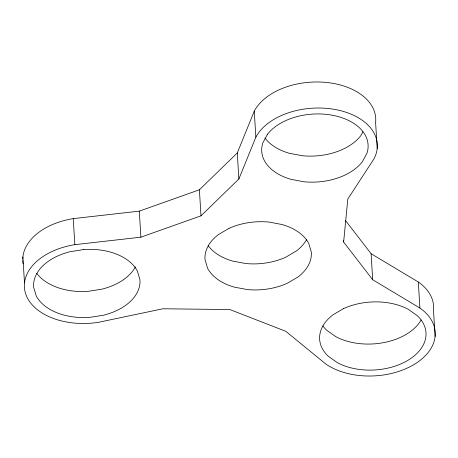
<?xml version="1.0" encoding="UTF-8"?>
<svg xmlns="http://www.w3.org/2000/svg" width="458" height="458" viewBox="0 0 458 458"><rect width="100%" height="100%" fill="white"/><g stroke="black" fill="none" stroke-linecap="round" stroke-linejoin="round"><path stroke-width="0.69" d="M419.906 308.045L372.692 279.746L343.632 242.053L347.817 199.007L373.957 158.897A62.511 39.926 -3.5 0 0 335.193 109.508A62.511 39.926 -3.5 0 0 255.856 137.188L238.87 178.981L200.988 215.833L140.881 237.181L74.831 244.658A62.511 39.926 -3.5 0 0 25.499 293.326A62.511 39.926 -3.5 0 0 98.739 322.26L162.939 308.766L229.864 309.562L285.798 331.306L325.712 363.938A62.511 39.926 -3.5 0 0 413.803 364.66A62.511 39.926 -3.5 0 0 419.906 308.045L418.314 282.008L371.1 253.709L345.509 220.516M22.763 258.999A62.511 39.926 -3.5 0 1 73.234 218.621L139.289 211.144L199.396 189.795L237.278 152.949L254.264 111.151A62.511 39.926 -3.5 0 1 325.724 82.383A62.511 39.926 -3.5 0 1 375.606 122.515L377.197 148.552M362.913 131.738L360.824 135.637A53.277 34.029 -3.5 0 1 302.457 155.749L289.341 153.293A53.277 34.029 -3.5 0 1 264.947 137.967M435.1 336.504L433.508 310.467A62.511 39.926 -3.5 0 0 418.314 282.008M371.1 253.709L372.692 279.746M343.546 240.645L343.632 242.053M254.264 111.151L255.856 137.188M237.278 152.949L238.87 178.981M199.396 189.795L200.988 215.833M139.289 211.144L140.881 237.181M73.234 218.621L74.831 244.658M22.9 256.915L24.492 282.947M23.1 263.882A62.511 39.926 -3.5 0 1 22.763 260.396M135.425 266.854A53.277 34.029 -3.5 0 1 101.836 289.181L88.188 291.328A53.277 34.029 -3.5 0 1 36.823 273.38M306.465 239.826A53.277 34.029 -3.5 0 1 296.257 251.041L285.729 257.224A53.277 34.029 -3.5 0 1 245.711 263.527L232.595 261.066A53.277 34.029 -3.5 0 1 208.201 245.74M421.114 319.999A53.277 34.029 -3.5 0 1 335.766 336.647L326.703 330.235A53.277 34.029 -3.5 0 1 322.85 325.913M267.392 134.412L262.806 142.976A53.277 34.029 -3.5 0 0 290.933 179.324L304.049 181.786A53.277 34.029 -3.5 0 0 362.421 161.674L367.001 153.109A53.277 34.029 -3.5 0 0 332.468 115.25A53.277 34.029 -3.5 0 0 267.392 134.412M229 228.37L218.472 234.559A53.277 34.029 -3.5 0 0 205.029 259.657L207.611 268.302A53.277 34.029 -3.5 0 0 234.187 287.103L247.303 289.565A53.277 34.029 -3.5 0 0 287.321 283.262L297.849 277.079A53.277 34.029 -3.5 0 0 311.297 251.98L308.709 243.335A53.277 34.029 -3.5 0 0 282.134 224.535L269.018 222.073A53.277 34.029 -3.5 0 0 229 228.37M343.649 308.549L333.121 314.732A53.277 34.029 -3.5 0 0 328.294 356.272L337.357 362.684A53.277 34.029 -3.5 0 0 407.534 360.555A53.277 34.029 -3.5 0 0 417.324 315.717L408.261 309.305A53.277 34.029 -3.5 0 0 343.649 308.549M83.785 249.553L70.137 251.7A53.277 34.029 -3.5 0 0 33.652 287.298L36.234 295.942A53.277 34.029 -3.5 0 0 89.779 317.365L103.428 315.219A53.277 34.029 -3.5 0 0 139.919 279.62L137.331 270.976A53.277 34.029 -3.5 0 0 83.785 249.553"/></g></svg>
